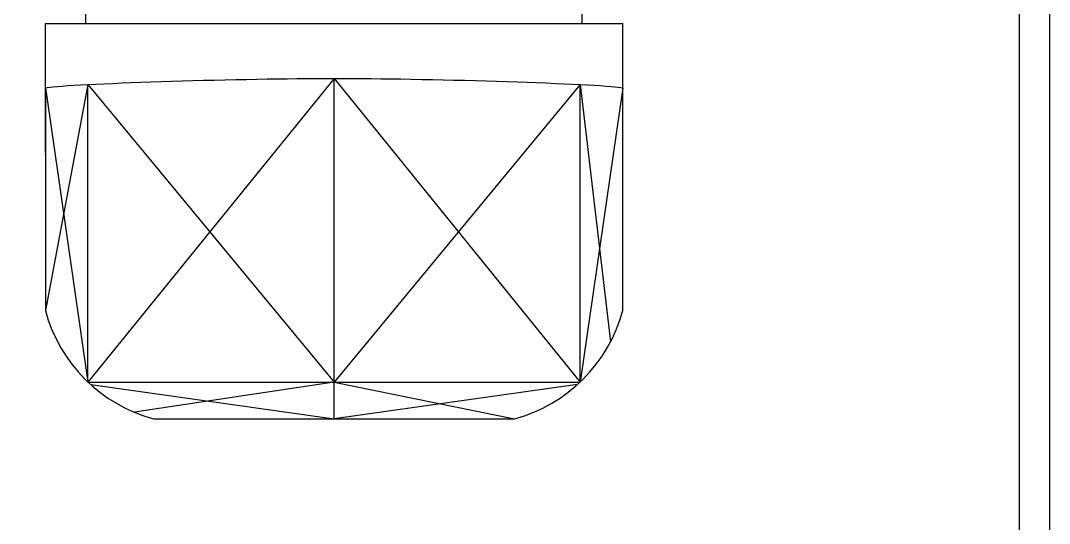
# Model space of a CAD drawing. Header units: millimetres. Extents: x 2592 to 2762, y 1632 to 1753.
# Drawn here: x 2728.07 to 2761.94, y 1718.48 to 1735.03 of the extents above; entities that cross this region are included whole.
import ezdxf

# ---------------------------------------------------------------- set-up
doc = ezdxf.new("R2010")
doc.units = ezdxf.units.MM
doc.layers.add('-1', color=7, linetype='Continuous')
doc.layers.add('Layer3', color=7, linetype='Continuous')

msp = doc.modelspace()

# ---------------------------------------------------------------- linework, layer by layer
at = {"layer": '-1', "color": 7}
for points in [[(2761.939, 1631.918), (2591.739, 1631.918), (2591.739, 1752.718), (2761.939, 1752.718)], [(2760.939, 1632.918), (2592.739, 1632.918), (2592.739, 1751.718), (2760.939, 1751.718)]]:
    msp.add_lwpolyline(points, close=True, dxfattribs=at)
for p, q in [((2730.219, 1734.927), (2730.219, 1739.074)), ((2746.557, 1734.927), (2746.557, 1739.074)), ((2728.884, 1734.927), (2747.892, 1734.927)), ((2728.884, 1730.701), (2728.884, 1734.927)), ((2730.219, 1734.927), (2746.557, 1734.927)), ((2747.892, 1732.814), (2747.892, 1734.927)), ((2730.284, 1732.925), (2728.884, 1725.488)), ((2738.388, 1733.121), (2730.284, 1723.137)), ((2730.284, 1723.137), (2730.284, 1732.925)), ((2730.284, 1732.925), (2738.395, 1723.137)), ((2738.395, 1723.137), (2738.388, 1733.121)), ((2738.388, 1733.121), (2746.492, 1723.137)), ((2746.492, 1732.925), (2738.395, 1723.136)), ((2746.492, 1723.137), (2746.492, 1732.925)), ((2746.492, 1732.925), (2747.491, 1724.459)), ((2728.884, 1732.814), (2730.284, 1723.137)), ((2747.892, 1732.814), (2746.492, 1723.137)), ((2730.284, 1723.137), (2746.492, 1723.137)), ((2730.376, 1723.052), (2738.388, 1721.928)), ((2738.388, 1723.137), (2731.816, 1722.142)), ((2738.388, 1723.137), (2744.332, 1721.928)), ((2746.401, 1723.052), (2738.388, 1721.928))]:
    msp.add_line(p, q)
for points in [[(2728.884, 1732.814), (2728.884, 1725.488, 0.267793), (2732.445, 1721.928), (2744.332, 1721.928)], [(2744.332, 1721.928, 0.267793), (2747.892, 1725.488)]]:
    msp.add_lwpolyline(points, format="xyb")
msp.add_lwpolyline([(2747.892, 1725.488), (2747.892, 1732.814)])
msp.add_open_spline([(2728.884, 1732.814), (2729.372, 1732.936), (2735.072, 1733.128), (2738.389, 1733.121), (2741.706, 1733.128), (2747.405, 1732.936), (2747.892, 1732.814)], degree=3, knots=[44.012301, 44.012301, 44.012301, 44.012301, 54.299658, 55.018451, 55.739751, 66.024603, 66.024603, 66.024603, 66.024603])
for points in [[(2747.892, 1732.778), (2747.891, 1732.777), (2747.889, 1732.777), (2747.888, 1732.777)], [(2728.894, 1730.627), (2728.891, 1730.627), (2728.888, 1730.628), (2728.884, 1730.629)]]:
    msp.add_open_spline(points, degree=3)
at = {"layer": 'Layer3'}
msp.add_line((2738.396, 1721.928), (2738.388, 1733.121), dxfattribs=at)

doc.saveas('drawing.dxf')
